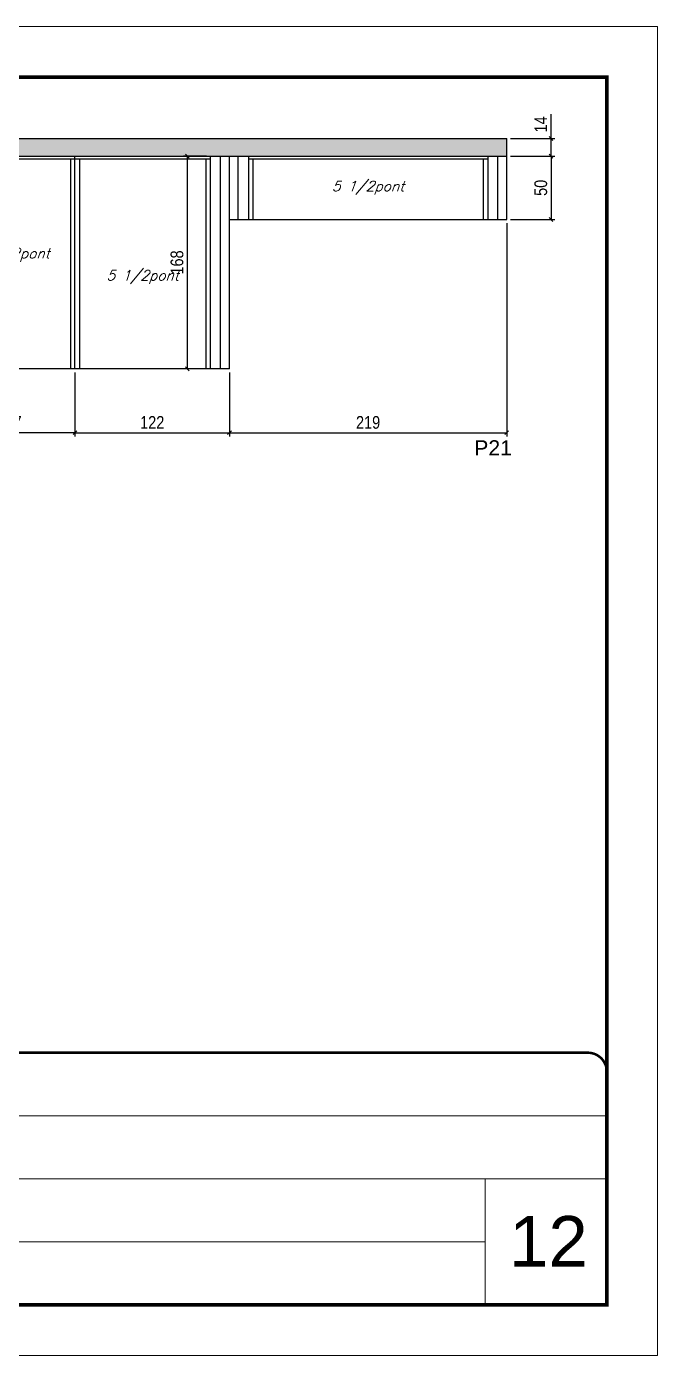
# Model space of a CAD drawing. Extents: x 3309 to 9590, y -2522 to 15424.
# Drawn here: x 9065 to 9563, y 11261 to 12311 of the extents above; entities that cross this region are included whole.
import ezdxf

# ---------------------------------------------------------------- set-up
doc = ezdxf.new("R2010")
doc.units = 0
doc.linetypes.add('CONTINUO', pattern=[0])
doc.linetypes.add('DASHED', pattern=[0.75, 0.5, -0.25])
for name, color, linetype in [('5', 5, 'Continuous'), ('COTA', 241, 'Continuous'), ('Painéis', 200, 'Continuous'), ('SARR_2.2x7', 40, 'Continuous'), ('SARR_3.5x7', 81, 'Continuous'), ('texto', 7, 'Continuous')]:
    doc.layers.add(name, color=color, linetype=linetype)
for name, color, linetype, lineweight in [('CARIMBO', 255, 'Continuous', 9), ('Folhas', 255, 'Continuous', 9), ('SARRAFO DE PRESSAO', 251, 'DASHED', 9)]:
    doc.layers.add(name, color=color, linetype=linetype, lineweight=lineweight)
doc.styles.add('ARIAL', font='arial.ttf')
doc.styles.add('COTA TECNICA', font='techl___.ttf', dxfattribs={"height": 10})
doc.styles.add('Romans', font='romans.shx')
doc.styles.get("Standard").update_dxf_attribs({"font": 'arial.ttf'})
doc.dimstyles.new('PAINEL', dxfattribs={"dimtxt": 10, "dimasz": 3, "dimexe": 3, "dimexo": 3, "dimgap": 3, "dimtad": 1, "dimdec": 1, "dimzin": 12, "dimdsep": 46, "dimtxsty": 'COTA TECNICA', "dimblk1": 'OBLIQUE', "dimblk2": 'OBLIQUE', "dimsah": 1, "dimcen": 0.9, "dimclrd": 4, "dimclre": 4, "dimclrt": 240, "dimadec": 1, "dimazin": 3, "dimtfac": 1, "dimtdec": 1, "dimtmove": 0, "dimatfit": 3, "dimfxl": 1, "dimtolj": 1, "dimtzin": 12, "dimarcsym": 0})

# ---------------------------------------------------------------- blocks, each defined once
blk = doc.blocks.new('9999999999')
at = {"color": 30, "linetype": 'CONTINUO'}
for p, q in [((98564.6, 34379.6), (99584, 34379.6)), ((98564.6, 34329.8), (99488, 34329.8)), ((99584, 34329.8), (99488, 34329.8)), ((99488, 34329.8), (99488, 34230.2)), ((98564.6, 34280), (99488, 34280))]:
    blk.add_line(p, q, dxfattribs=at)
at = {"color": 30, "linetype": 'CONTINUO', "const_width": 2}
blk.add_lwpolyline([(99584, 34230.2), (99584, 34414.4, 0.414214), (99569, 34429.4), (98229, 34429.4, 0.414214), (98214, 34414.4), (98214, 34245.2, 0.414214), (98229, 34230.2), (99584, 34230.2)], format="xyb", dxfattribs=at)
at = {"layer": 'Folhas'}
blk.add_lwpolyline([(98139, 34190.2), (99624, 34190.2), (99624, 35240.2), (98139, 35240.2)], close=True, dxfattribs=at)
at = {"layer": 'Folhas', "color": 30, "const_width": 3}
blk.add_lwpolyline([(98214, 34230.2), (99584, 34230.2), (99584, 35200.2), (98214, 35200.2)], close=True, dxfattribs=at)
blk = doc.blocks.new('_Oblique')
at = {"color": 0, "linetype": 'ByBlock', "lineweight": -2}
blk.add_line((-0.5, -0.5), (0.5, 0.5), dxfattribs=at)
blk = doc.blocks.new('*D938')
at = {"layer": 'COTA', "color": 4, "linetype": 'ByBlock', "lineweight": -2, "transparency": 16777216}
for p, q in [((9443.9, 12155.3), (9443.9, 11986.8)), ((9224.9, 12037.3), (9224.9, 11986.8)), ((9224.9, 11989.8), (9443.9, 11989.8))]:
    blk.add_line(p, q, dxfattribs=at)
at = {"layer": 'Defpoints', "color": 0, "linetype": 'ByBlock', "transparency": 16777216}
for p in [(9443.9, 12158.3), (9224.9, 12040.3), (9443.9, 11989.8)]:
    blk.add_point(p, dxfattribs=at)
at = {"layer": 'COTA', "color": 4, "linetype": 'ByBlock', "lineweight": -2, "transparency": 16777216, "xscale": 3, "yscale": 3, "zscale": 3, "rotation": 180}
blk.add_blockref('_Oblique', (9224.9, 11989.8), dxfattribs=at)
at = {"layer": 'COTA', "color": 4, "linetype": 'ByBlock', "lineweight": -2, "transparency": 16777216, "xscale": 3, "yscale": 3, "zscale": 3}
blk.add_blockref('_Oblique', (9443.9, 11989.8), dxfattribs=at)
at = {"layer": 'COTA', "color": 240, "linetype": 'ByBlock', "transparency": 16777216, "insert": (9334.4, 11997.9), "char_height": 10, "attachment_point": 5, "style": 'COTA TECNICA'}
blk.add_mtext('\\A1;219', dxfattribs=at)
blk = doc.blocks.new('*D939')
at = {"layer": 'COTA', "color": 4, "lineweight": -2, "transparency": 16777216}
for p, q in [((9446.9, 12208.3), (9481.9, 12208.3)), ((9478.9, 12208.3), (9478.9, 12158.3)), ((9446.9, 12158.3), (9481.9, 12158.3))]:
    blk.add_line(p, q, dxfattribs=at)
at = {"layer": 'Defpoints', "color": 0, "transparency": 16777216}
for p in [(9443.9, 12208.3), (9443.9, 12158.3), (9478.9, 12158.3)]:
    blk.add_point(p, dxfattribs=at)
at = {"layer": 'COTA', "color": 4, "lineweight": -2, "transparency": 16777216, "xscale": 3, "yscale": 3, "zscale": 3}
for p, rotation in [((9478.9, 12208.3), 90), ((9478.9, 12158.3), 270)]:
    blk.add_blockref('_Oblique', p, dxfattribs=dict(at, rotation=rotation))
at = {"layer": 'COTA', "color": 240, "transparency": 16777216, "insert": (9470.8, 12183.3), "char_height": 10, "attachment_point": 5, "rotation": 90, "style": 'COTA TECNICA'}
blk.add_mtext('\\A1;50', dxfattribs=at)
blk = doc.blocks.new('*D940')
at = {"layer": 'COTA', "color": 4, "lineweight": -2, "transparency": 16777216}
for p, q in [((9478.9, 12222.3), (9478.9, 12241.5)), ((9446.9, 12222.3), (9481.9, 12222.3)), ((9478.9, 12208.3), (9478.9, 12222.3)), ((9446.9, 12208.3), (9481.9, 12208.3))]:
    blk.add_line(p, q, dxfattribs=at)
at = {"layer": 'Defpoints', "color": 0, "transparency": 16777216}
for p in [(9443.9, 12222.3), (9478.9, 12222.3), (9443.9, 12208.3)]:
    blk.add_point(p, dxfattribs=at)
at = {"layer": 'COTA', "color": 4, "lineweight": -2, "transparency": 16777216, "xscale": 3, "yscale": 3, "zscale": 3}
for p, rotation in [((9478.9, 12222.3), 90), ((9478.9, 12208.3), 270)]:
    blk.add_blockref('_Oblique', p, dxfattribs=dict(at, rotation=rotation))
at = {"layer": 'COTA', "color": 240, "transparency": 16777216, "insert": (9470.8, 12233.4), "char_height": 10, "attachment_point": 5, "rotation": 90, "style": 'COTA TECNICA'}
blk.add_mtext('\\A1;14', dxfattribs=at)
blk = doc.blocks.new('*D941')
at = {"layer": 'COTA', "color": 4, "lineweight": -2, "transparency": 16777216}
for p, q in [((9102.9, 12037.3), (9102.9, 11986.8)), ((9224.9, 12037.3), (9224.9, 11986.8)), ((9102.9, 11989.8), (9224.9, 11989.8))]:
    blk.add_line(p, q, dxfattribs=at)
at = {"layer": 'Defpoints', "color": 0, "transparency": 16777216}
for p in [(9102.9, 12040.3), (9224.9, 12040.3), (9224.9, 11989.8)]:
    blk.add_point(p, dxfattribs=at)
at = {"layer": 'COTA', "color": 4, "lineweight": -2, "transparency": 16777216, "xscale": 3, "yscale": 3, "zscale": 3, "rotation": 180}
blk.add_blockref('_Oblique', (9102.9, 11989.8), dxfattribs=at)
at = {"layer": 'COTA', "color": 4, "lineweight": -2, "transparency": 16777216, "xscale": 3, "yscale": 3, "zscale": 3}
blk.add_blockref('_Oblique', (9224.9, 11989.8), dxfattribs=at)
at = {"layer": 'COTA', "color": 240, "transparency": 16777216, "insert": (9163.9, 11997.9), "char_height": 10, "attachment_point": 5, "style": 'COTA TECNICA'}
blk.add_mtext('\\A1;122', dxfattribs=at)
blk = doc.blocks.new('*D943')
at = {"layer": 'COTA', "color": 4, "lineweight": -2, "transparency": 16777216}
for p, q in [((9005.9, 12035.3), (9005.9, 11986.8)), ((9102.9, 12037.3), (9102.9, 11986.8)), ((9102.9, 11989.8), (9005.9, 11989.8))]:
    blk.add_line(p, q, dxfattribs=at)
at = {"layer": 'Defpoints', "color": 0, "transparency": 16777216}
for p in [(9005.9, 12038.3), (9102.9, 12040.3), (9005.9, 11989.8)]:
    blk.add_point(p, dxfattribs=at)
at = {"layer": 'COTA', "color": 4, "lineweight": -2, "transparency": 16777216, "xscale": 3, "yscale": 3, "zscale": 3, "rotation": 180}
blk.add_blockref('_Oblique', (9005.9, 11989.8), dxfattribs=at)
at = {"layer": 'COTA', "color": 4, "lineweight": -2, "transparency": 16777216, "xscale": 3, "yscale": 3, "zscale": 3}
blk.add_blockref('_Oblique', (9102.9, 11989.8), dxfattribs=at)
at = {"layer": 'COTA', "color": 240, "transparency": 16777216, "insert": (9054.4, 11997.9), "char_height": 10, "attachment_point": 5, "style": 'COTA TECNICA'}
blk.add_mtext('\\A1;97', dxfattribs=at)
blk = doc.blocks.new('*D946')
at = {"layer": 'COTA', "color": 4, "lineweight": -2, "transparency": 16777216}
for p, q in [((9206.9, 12208.3), (9188.7, 12208.3)), ((9191.7, 12040.3), (9191.7, 12208.3)), ((9206.9, 12040.3), (9188.7, 12040.3))]:
    blk.add_line(p, q, dxfattribs=at)
at = {"layer": 'Defpoints', "color": 0, "transparency": 16777216}
for p in [(9191.7, 12208.3), (9209.9, 12208.3), (9209.9, 12040.3)]:
    blk.add_point(p, dxfattribs=at)
at = {"layer": 'COTA', "color": 4, "lineweight": -2, "transparency": 16777216, "xscale": 3, "yscale": 3, "zscale": 3}
for p, rotation in [((9191.7, 12208.3), 90), ((9191.7, 12040.3), 270)]:
    blk.add_blockref('_Oblique', p, dxfattribs=dict(at, rotation=rotation))
at = {"layer": 'COTA', "color": 240, "transparency": 16777216, "insert": (9183.5, 12124.3), "char_height": 10, "attachment_point": 5, "rotation": 90, "style": 'COTA TECNICA'}
blk.add_mtext('\\A1;168', dxfattribs=at)

msp = doc.modelspace()

# ---------------------------------------------------------------- hatches: boundary and pattern name
at = {"layer": 'COTA'}
h = msp.add_hatch(dxfattribs=at)
h.set_pattern_fill('AR-CONC', color=256, scale=0.03)
h.paths.add_polyline_path([(9443.87, 12222.35), (8198.87, 12222.35), (8198.87, 12208.35), (8805.87, 12208.35), (9443.87, 12208.35)])

# ---------------------------------------------------------------- linework, layer by layer
for p in [(8198.87, 12222.35), (9443.87, 12208.35)]:
    msp.add_line(p, (9443.87, 12222.35), dxfattribs=at)
at = {"layer": 'Painéis', "linetype": 'ByBlock'}
for p, q in [((8805.87, 12208.35), (9443.87, 12208.35)), ((9102.87, 12040.35), (9102.87, 12208.35)), ((9224.87, 12040.35), (9224.87, 12208.35)), ((9443.87, 12158.35), (9443.87, 12208.35)), ((9224.87, 12158.35), (9443.87, 12158.35)), ((9224.87, 12040.35), (9005.87, 12040.35))]:
    msp.add_line(p, q, dxfattribs=at)
at = {"layer": 'SARR_2.2x7', "linetype": 'Continuous'}
for p, q in [((9005.87, 12206.15), (9102.87, 12206.15)), ((9102.87, 12206.15), (9209.87, 12206.15)), ((9217.87, 12040.35), (9217.87, 12208.35)), ((9231.87, 12158.35), (9231.87, 12208.35)), ((9239.87, 12206.15), (9428.87, 12206.15)), ((9436.87, 12158.35), (9436.87, 12208.35))]:
    msp.add_line(p, q, dxfattribs=at)
at = {"layer": 'SARR_3.5x7'}
for p, q in [((9099.37, 12206.15), (9099.37, 12040.35)), ((9106.37, 12206.15), (9106.37, 12040.35)), ((9206.37, 12206.15), (9206.37, 12040.35)), ((9209.87, 12040.35), (9209.87, 12208.35)), ((9239.87, 12208.35), (9239.87, 12158.35)), ((9243.37, 12206.15), (9243.37, 12158.35)), ((9425.37, 12206.15), (9425.37, 12158.35)), ((9428.87, 12208.35), (9428.87, 12158.35))]:
    msp.add_line(p, q, dxfattribs=at)

# ---------------------------------------------------------------- block references
at = {"layer": 'SARRAFO DE PRESSAO', "color": 6, "linetype": 'ByBlock'}
msp.add_blockref('9999999999', (-90061.11, -22929.5), dxfattribs=at)

# ---------------------------------------------------------------- texts
at = {"layer": '5', "linetype": 'Continuous'}
msp.add_text('P21', height=12, rotation=359.99996, dxfattribs=at).set_placement((9418.17, 11971.82))
at = {"layer": 'CARIMBO', "style": 'ARIAL'}
msp.add_text('12', height=40, dxfattribs=at).set_placement((9445.73, 11330.85))
at = {"layer": 'texto', "color": 2, "char_height": 8, "attachment_point": 5, "style": 'Romans'}
for s, insert in [('{\\Q19;\\C256;5 1/2pont}', (9334.37, 12183.35)), ('{\\Q19;\\C256;4 1/2pont}', (9054.37, 12130.28)), ('{\\Q19;\\C256;5 1/2pont}', (9156.37, 12112.85))]:
    msp.add_mtext(s, dxfattribs=dict(at, insert=insert))

# ---------------------------------------------------------------- dimensions: what is measured, and where the dimension line sits
at = {"layer": 'COTA'}
for base, p1, p2, angle, picture, middle in [((9478.88, 12222.35), (9443.87, 12208.35), (9443.87, 12222.35), 90, '*D940', (9470.81, 12233.4)), ((9191.66, 12208.35), (9209.87, 12040.35), (9209.87, 12208.35), 90, '*D946', (9183.54, 12124.35)), ((9478.88, 12158.35), (9443.87, 12208.35), (9443.87, 12158.35), 90, '*D939', (9470.77, 12183.35)), ((9005.87, 11989.83), (9102.87, 12040.35), (9005.87, 12038.35), 180, '*D943', (9054.37, 11997.93)), ((9224.87, 11989.83), (9102.87, 12040.35), (9224.87, 12040.35), 180, '*D941', (9163.87, 11997.89))]:
    dim = msp.add_linear_dim(base=base, p1=p1, p2=p2, angle=angle, dimstyle='PAINEL', dxfattribs=at)
    dim.commit()
    dim.dimension.update_dxf_attribs({"geometry": picture, "text_midpoint": middle})
at = {"layer": 'COTA', "linetype": 'ByBlock'}
dim = msp.add_linear_dim(base=(9443.87, 11989.83), p1=(9224.87, 12040.35), p2=(9443.87, 12158.35), dimstyle='PAINEL', dxfattribs=at)
dim.commit()
dim.dimension.update_dxf_attribs({"geometry": '*D938', "text_midpoint": (9334.37, 11997.92)})

doc.saveas('drawing.dxf')
